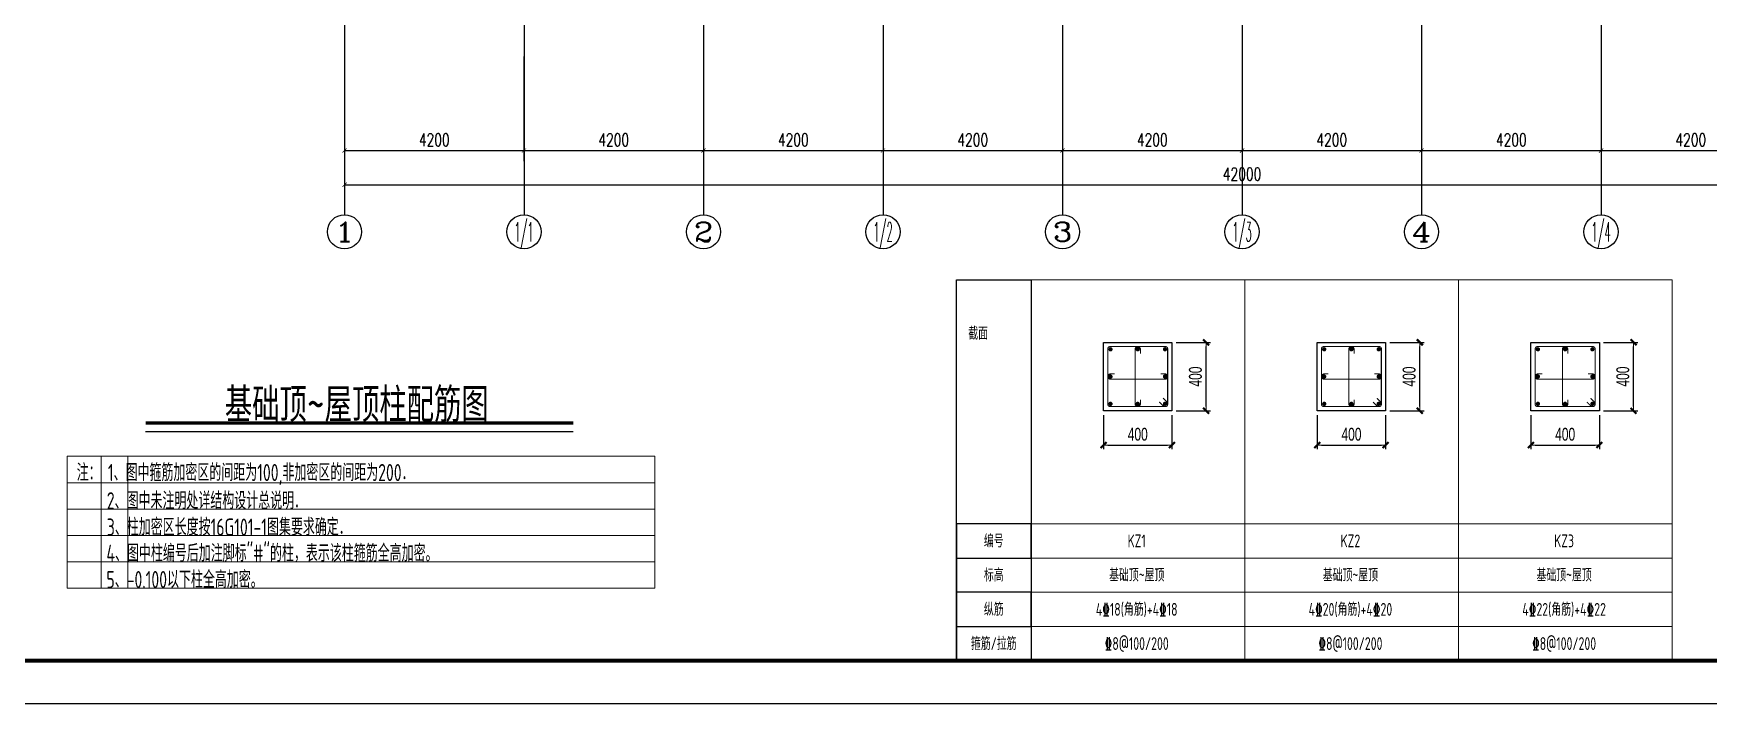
# Model space of a CAD drawing. Extents: x 169490 to 7584583, y -2399407 to 1374371.
# Drawn here: x 2643276 to 2682466, y 813191 to 828852 of the extents above; entities that cross this region are included whole.
import ezdxf
from ezdxf.enums import TextEntityAlignment as Align

# ---------------------------------------------------------------- set-up
doc = ezdxf.new("R2010")
doc.units = 0
doc.header["$LTSCALE"] = 100
doc.linetypes.add('D3轴线点划线', pattern=[18.5, 12, -3, 0.5, -3])
doc.layers.get('0').update_dxf_attribs({"linetype": 'CONTINUOUS'})
doc.layers.get('DEFPOINTS').update_dxf_attribs({"linetype": 'CONTINUOUS'})
for name, color, linetype in [('AXIS', 3, 'CONTINUOUS'), ('AXIS_TEXT', 4, 'CONTINUOUS'), ('C-AXIS(轴号)', 3, 'CONTINUOUS'), ('C-AXIS-T(字)', 7, 'CONTINUOUS'), ('C-DOTE', 8, 'D3轴线点划线'), ('dsptext_col', 2, 'CONTINUOUS'), ('link', 6, 'CONTINUOUS'), ('outline', 7, 'CONTINUOUS'), ('S-0-TEXT', 7, 'CONTINUOUS'), ('tab-表头', 127, 'CONTINUOUS'), ('z-计算配筋', 7, 'CONTINUOUS'), ('图框', 140, 'CONTINUOUS'), ('文字', 7, 'CONTINUOUS'), ('门编号', 6, 'CONTINUOUS')]:
    doc.layers.add(name, color=color, linetype=linetype)
for name, color, linetype, lineweight in [('rein', 10, 'CONTINUOUS', 18), ('S-1-TEXT', 7, 'CONTINUOUS', 18), ('TAB', 7, 'CONTINUOUS', 18), ('Z-详图标注', 3, 'CONTINUOUS', 18)]:
    doc.layers.add(name, color=color, linetype=linetype, lineweight=lineweight)
doc.styles.add('_TCH_AXIS', font='COMPLEX', dxfattribs={"bigfont": 'GBCBIG'})
doc.styles.add('_TCH_DIM_T3', font='SIMPLEX.shx', dxfattribs={"width": 0.705882, "bigfont": 'GBCBIG.shx'})
doc.styles.add('BW_Dim', font='Bweng.shx', dxfattribs={"width": 0.7, "bigfont": 'hztxt.shx'})
doc.styles.add('BW_Rein', font='Tssdeng.shx', dxfattribs={"width": 0.7, "bigfont": 'hztxt.shx'})
doc.styles.add('COMPLEX', font='COMPLEX')
doc.styles.add('TSSD_REIN', font='tssdeng.shx', dxfattribs={"width": 0.7, "bigfont": 'hztxt.shx'})
doc.dimstyles.new('_TCH_ARCH&&100', dxfattribs={"dimtxt": 297.5, "dimasz": 100, "dimexe": 250, "dimexo": 300, "dimgap": 100, "dimtad": 1, "dimdec": 0, "dimzin": 0, "dimdsep": 46, "dimtxsty": '_TCH_DIM_T3', "dimblk": 'ARCHTICK', "dimcen": 0.09, "dimclrt": 7, "dimazin": 2, "dimtfac": 1, "dimtdec": 0, "dimtix": 1, "dimtmove": 2, "dimatfit": 3, "dimfxl": 1, "dimtolj": 1, "dimtzin": 0, "dimarcsym": 0})
doc.dimstyles.new('Cyz_25_100', dxfattribs={"dimtxt": 300, "dimasz": 100, "dimexe": 100, "dimexo": 100, "dimgap": 100, "dimtad": 1, "dimdec": 0, "dimlfac": 0.25, "dimzin": 0, "dimdsep": 46, "dimtxsty": 'BW_Dim', "dimblk": '_bwk', "dimcen": 0, "dimclrt": 7, "dimadec": 0, "dimazin": 0, "dimtfac": 1, "dimtdec": 0, "dimtix": 1, "dimtmove": 2, "dimatfit": 0, "dimfxl": 1, "dimtolj": 1, "dimtzin": 0, "dimarcsym": 0})

# ---------------------------------------------------------------- blocks, each defined once
blk = doc.blocks.new('_ARCHTICK')
at = {"const_width": 0.15}
blk.add_lwpolyline([(-0.5, -0.5), (0.5, 0.5)], dxfattribs=at)
blk = doc.blocks.new('*D2121')
at = {"layer": 'AXIS', "color": 0, "lineweight": -2, "transparency": 16777216}
for p, q in [((2650552, 828317), (2650552, 825067)), ((2692552, 828317), (2692552, 825067)), ((2650552, 825317), (2692552, 825317))]:
    blk.add_line(p, q, dxfattribs=at)
at = {"layer": 'DEFPOINTS', "color": 0, "transparency": 16777216}
for p in [(2650552, 828617), (2692552, 828617), (2692552, 825317)]:
    blk.add_point(p, dxfattribs=at)
at = {"layer": 'AXIS', "color": 0, "lineweight": -2, "transparency": 16777216, "xscale": 100, "yscale": 100, "zscale": 100, "rotation": 180}
blk.add_blockref('_ARCHTICK', (2650552, 825317), dxfattribs=at)
at = {"layer": 'AXIS', "color": 0, "lineweight": -2, "transparency": 16777216, "xscale": 100, "yscale": 100, "zscale": 100}
blk.add_blockref('_ARCHTICK', (2692552, 825317), dxfattribs=at)
at = {"layer": 'AXIS', "color": 7, "transparency": 16777216, "insert": (2671552, 825566), "char_height": 297.5, "attachment_point": 5, "style": '_TCH_DIM_T3'}
blk.add_mtext('\\A1;42000', dxfattribs=at)
blk = doc.blocks.new('*D2122')
at = {"layer": 'AXIS', "color": 0, "lineweight": -2, "transparency": 16777216}
for p, q in [((2650552, 828317), (2650552, 825867)), ((2654752, 828317), (2654752, 825867)), ((2650552, 826117), (2654752, 826117))]:
    blk.add_line(p, q, dxfattribs=at)
at = {"layer": 'DEFPOINTS', "color": 0, "transparency": 16777216}
for p in [(2650552, 828617), (2654752, 828617), (2654752, 826117)]:
    blk.add_point(p, dxfattribs=at)
at = {"layer": 'AXIS', "color": 0, "lineweight": -2, "transparency": 16777216, "xscale": 100, "yscale": 100, "zscale": 100, "rotation": 180}
blk.add_blockref('_ARCHTICK', (2650552, 826117), dxfattribs=at)
at = {"layer": 'AXIS', "color": 0, "lineweight": -2, "transparency": 16777216, "xscale": 100, "yscale": 100, "zscale": 100}
blk.add_blockref('_ARCHTICK', (2654752, 826117), dxfattribs=at)
at = {"layer": 'AXIS', "color": 7, "transparency": 16777216, "insert": (2652652, 826366), "char_height": 297.5, "attachment_point": 5, "style": '_TCH_DIM_T3'}
blk.add_mtext('\\A1;4200', dxfattribs=at)
blk = doc.blocks.new('*D2123')
at = {"layer": 'AXIS', "color": 0, "lineweight": -2, "transparency": 16777216}
for p, q in [((2654752, 828317), (2654752, 825867)), ((2658952, 828317), (2658952, 825867)), ((2654752, 826117), (2658952, 826117))]:
    blk.add_line(p, q, dxfattribs=at)
at = {"layer": 'DEFPOINTS', "color": 0, "transparency": 16777216}
for p in [(2654752, 828617), (2658952, 828617), (2658952, 826117)]:
    blk.add_point(p, dxfattribs=at)
at = {"layer": 'AXIS', "color": 0, "lineweight": -2, "transparency": 16777216, "xscale": 100, "yscale": 100, "zscale": 100, "rotation": 180}
blk.add_blockref('_ARCHTICK', (2654752, 826117), dxfattribs=at)
at = {"layer": 'AXIS', "color": 0, "lineweight": -2, "transparency": 16777216, "xscale": 100, "yscale": 100, "zscale": 100}
blk.add_blockref('_ARCHTICK', (2658952, 826117), dxfattribs=at)
at = {"layer": 'AXIS', "color": 7, "transparency": 16777216, "insert": (2656852, 826366), "char_height": 297.5, "attachment_point": 5, "style": '_TCH_DIM_T3'}
blk.add_mtext('\\A1;4200', dxfattribs=at)
blk = doc.blocks.new('*D2124')
at = {"layer": 'AXIS', "color": 0, "lineweight": -2, "transparency": 16777216}
for p, q in [((2658952, 828317), (2658952, 825867)), ((2663152, 828317), (2663152, 825867)), ((2658952, 826117), (2663152, 826117))]:
    blk.add_line(p, q, dxfattribs=at)
at = {"layer": 'DEFPOINTS', "color": 0, "transparency": 16777216}
for p in [(2658952, 828617), (2663152, 828617), (2663152, 826117)]:
    blk.add_point(p, dxfattribs=at)
at = {"layer": 'AXIS', "color": 0, "lineweight": -2, "transparency": 16777216, "xscale": 100, "yscale": 100, "zscale": 100, "rotation": 180}
blk.add_blockref('_ARCHTICK', (2658952, 826117), dxfattribs=at)
at = {"layer": 'AXIS', "color": 0, "lineweight": -2, "transparency": 16777216, "xscale": 100, "yscale": 100, "zscale": 100}
blk.add_blockref('_ARCHTICK', (2663152, 826117), dxfattribs=at)
at = {"layer": 'AXIS', "color": 7, "transparency": 16777216, "insert": (2661052, 826366), "char_height": 297.5, "attachment_point": 5, "style": '_TCH_DIM_T3'}
blk.add_mtext('\\A1;4200', dxfattribs=at)
blk = doc.blocks.new('*D2125')
at = {"layer": 'AXIS', "color": 0, "lineweight": -2, "transparency": 16777216}
for p, q in [((2663152, 828317), (2663152, 825867)), ((2667352, 828317), (2667352, 825867)), ((2663152, 826117), (2667352, 826117))]:
    blk.add_line(p, q, dxfattribs=at)
at = {"layer": 'DEFPOINTS', "color": 0, "transparency": 16777216}
for p in [(2663152, 828617), (2667352, 828617), (2667352, 826117)]:
    blk.add_point(p, dxfattribs=at)
at = {"layer": 'AXIS', "color": 0, "lineweight": -2, "transparency": 16777216, "xscale": 100, "yscale": 100, "zscale": 100, "rotation": 180}
blk.add_blockref('_ARCHTICK', (2663152, 826117), dxfattribs=at)
at = {"layer": 'AXIS', "color": 0, "lineweight": -2, "transparency": 16777216, "xscale": 100, "yscale": 100, "zscale": 100}
blk.add_blockref('_ARCHTICK', (2667352, 826117), dxfattribs=at)
at = {"layer": 'AXIS', "color": 7, "transparency": 16777216, "insert": (2665252, 826366), "char_height": 297.5, "attachment_point": 5, "style": '_TCH_DIM_T3'}
blk.add_mtext('\\A1;4200', dxfattribs=at)
blk = doc.blocks.new('*D2126')
at = {"layer": 'AXIS', "color": 0, "lineweight": -2, "transparency": 16777216}
for p, q in [((2667352, 828317), (2667352, 825867)), ((2671552, 828317), (2671552, 825867)), ((2667352, 826117), (2671552, 826117))]:
    blk.add_line(p, q, dxfattribs=at)
at = {"layer": 'DEFPOINTS', "color": 0, "transparency": 16777216}
for p in [(2667352, 828617), (2671552, 828617), (2671552, 826117)]:
    blk.add_point(p, dxfattribs=at)
at = {"layer": 'AXIS', "color": 0, "lineweight": -2, "transparency": 16777216, "xscale": 100, "yscale": 100, "zscale": 100, "rotation": 180}
blk.add_blockref('_ARCHTICK', (2667352, 826117), dxfattribs=at)
at = {"layer": 'AXIS', "color": 0, "lineweight": -2, "transparency": 16777216, "xscale": 100, "yscale": 100, "zscale": 100}
blk.add_blockref('_ARCHTICK', (2671552, 826117), dxfattribs=at)
at = {"layer": 'AXIS', "color": 7, "transparency": 16777216, "insert": (2669452, 826366), "char_height": 297.5, "attachment_point": 5, "style": '_TCH_DIM_T3'}
blk.add_mtext('\\A1;4200', dxfattribs=at)
blk = doc.blocks.new('*D2127')
at = {"layer": 'AXIS', "color": 0, "lineweight": -2, "transparency": 16777216}
for p, q in [((2671552, 828317), (2671552, 825867)), ((2675752, 828317), (2675752, 825867)), ((2671552, 826117), (2675752, 826117))]:
    blk.add_line(p, q, dxfattribs=at)
at = {"layer": 'DEFPOINTS', "color": 0, "transparency": 16777216}
for p in [(2671552, 828617), (2675752, 828617), (2675752, 826117)]:
    blk.add_point(p, dxfattribs=at)
at = {"layer": 'AXIS', "color": 0, "lineweight": -2, "transparency": 16777216, "xscale": 100, "yscale": 100, "zscale": 100, "rotation": 180}
blk.add_blockref('_ARCHTICK', (2671552, 826117), dxfattribs=at)
at = {"layer": 'AXIS', "color": 0, "lineweight": -2, "transparency": 16777216, "xscale": 100, "yscale": 100, "zscale": 100}
blk.add_blockref('_ARCHTICK', (2675752, 826117), dxfattribs=at)
at = {"layer": 'AXIS', "color": 7, "transparency": 16777216, "insert": (2673652, 826366), "char_height": 297.5, "attachment_point": 5, "style": '_TCH_DIM_T3'}
blk.add_mtext('\\A1;4200', dxfattribs=at)
blk = doc.blocks.new('*D2128')
at = {"layer": 'AXIS', "color": 0, "lineweight": -2, "transparency": 16777216}
for p, q in [((2675752, 828317), (2675752, 825867)), ((2679952, 828317), (2679952, 825867)), ((2675752, 826117), (2679952, 826117))]:
    blk.add_line(p, q, dxfattribs=at)
at = {"layer": 'DEFPOINTS', "color": 0, "transparency": 16777216}
for p in [(2675752, 828617), (2679952, 828617), (2679952, 826117)]:
    blk.add_point(p, dxfattribs=at)
at = {"layer": 'AXIS', "color": 0, "lineweight": -2, "transparency": 16777216, "xscale": 100, "yscale": 100, "zscale": 100, "rotation": 180}
blk.add_blockref('_ARCHTICK', (2675752, 826117), dxfattribs=at)
at = {"layer": 'AXIS', "color": 0, "lineweight": -2, "transparency": 16777216, "xscale": 100, "yscale": 100, "zscale": 100}
blk.add_blockref('_ARCHTICK', (2679952, 826117), dxfattribs=at)
at = {"layer": 'AXIS', "color": 7, "transparency": 16777216, "insert": (2677852, 826366), "char_height": 297.5, "attachment_point": 5, "style": '_TCH_DIM_T3'}
blk.add_mtext('\\A1;4200', dxfattribs=at)
blk = doc.blocks.new('*D2129')
at = {"layer": 'AXIS', "color": 0, "lineweight": -2, "transparency": 16777216}
for p, q in [((2679952, 828317), (2679952, 825867)), ((2684152, 828317), (2684152, 825867)), ((2679952, 826117), (2684152, 826117))]:
    blk.add_line(p, q, dxfattribs=at)
at = {"layer": 'DEFPOINTS', "color": 0, "transparency": 16777216}
for p in [(2679952, 828617), (2684152, 828617), (2684152, 826117)]:
    blk.add_point(p, dxfattribs=at)
at = {"layer": 'AXIS', "color": 0, "lineweight": -2, "transparency": 16777216, "xscale": 100, "yscale": 100, "zscale": 100, "rotation": 180}
blk.add_blockref('_ARCHTICK', (2679952, 826117), dxfattribs=at)
at = {"layer": 'AXIS', "color": 0, "lineweight": -2, "transparency": 16777216, "xscale": 100, "yscale": 100, "zscale": 100}
blk.add_blockref('_ARCHTICK', (2684152, 826117), dxfattribs=at)
at = {"layer": 'AXIS', "color": 7, "transparency": 16777216, "insert": (2682052, 826366), "char_height": 297.5, "attachment_point": 5, "style": '_TCH_DIM_T3'}
blk.add_mtext('\\A1;4200', dxfattribs=at)
blk = doc.blocks.new('_AXISO')
blk.add_circle((0, 0), 0.5)
at = {"layer": 'AXIS_TEXT', "style": 'COMPLEX', "width": 1.041667}
blk.add_attdef('A', text='', height=0.56, dxfattribs=at).set_placement((-0.25, -0.28), (0.25, -0.28), align=Align.FIT)
blk = doc.blocks.new('_bwk')
blk.add_line((-1, 0), (0, 0))
blk.add_lwpolyline([(-0.7, -0.7, 0.5, 0.5, 0), (0.7, 0.7, 0.5, 0.5, 0)], format="xyseb")
blk = doc.blocks.new('*D2138')
at = {"layer": 'DEFPOINTS', "color": 0, "transparency": 16777216}
for p in [(2669912, 821633), (2670712, 821633), (2669912, 820033)]:
    blk.add_point(p, dxfattribs=at)
at = {"layer": 'Z-详图标注', "color": 0, "lineweight": -2, "transparency": 16777216}
for p, q in [((2670012, 821633), (2670812, 821633)), ((2670712, 820133), (2670712, 821533)), ((2670012, 820033), (2670812, 820033))]:
    blk.add_line(p, q, dxfattribs=at)
at = {"layer": 'Z-详图标注', "color": 0, "lineweight": -2, "transparency": 16777216, "xscale": 100, "yscale": 100, "zscale": 100}
for p, rotation in [((2670712, 821633), 90), ((2670712, 820033), 270)]:
    blk.add_blockref('_bwk', p, dxfattribs=dict(at, rotation=rotation))
at = {"layer": 'Z-详图标注', "color": 7, "transparency": 16777216, "insert": (2670462, 820833), "char_height": 300, "attachment_point": 5, "rotation": 90, "style": 'BW_Dim'}
blk.add_mtext('\\A1;400', dxfattribs=at)
blk = doc.blocks.new('*D2139')
at = {"layer": 'DEFPOINTS', "color": 0, "transparency": 16777216}
for p in [(2668312, 820033), (2669912, 820033), (2669912, 819233)]:
    blk.add_point(p, dxfattribs=at)
at = {"layer": 'Z-详图标注', "color": 0, "lineweight": -2, "transparency": 16777216}
for p, q in [((2668312, 819933), (2668312, 819133)), ((2669912, 819933), (2669912, 819133)), ((2668412, 819233), (2669812, 819233))]:
    blk.add_line(p, q, dxfattribs=at)
at = {"layer": 'Z-详图标注', "color": 0, "lineweight": -2, "transparency": 16777216, "xscale": 100, "yscale": 100, "zscale": 100, "rotation": 180}
blk.add_blockref('_bwk', (2668312, 819233), dxfattribs=at)
at = {"layer": 'Z-详图标注', "color": 0, "lineweight": -2, "transparency": 16777216, "xscale": 100, "yscale": 100, "zscale": 100}
blk.add_blockref('_bwk', (2669912, 819233), dxfattribs=at)
at = {"layer": 'Z-详图标注', "color": 7, "transparency": 16777216, "insert": (2669112, 819483), "char_height": 300, "attachment_point": 5, "style": 'BW_Dim'}
blk.add_mtext('\\A1;400', dxfattribs=at)
blk = doc.blocks.new('*D2140')
at = {"layer": 'DEFPOINTS', "color": 0, "transparency": 16777216}
for p in [(2674912, 821633), (2675712, 821633), (2674912, 820033)]:
    blk.add_point(p, dxfattribs=at)
at = {"layer": 'Z-详图标注', "color": 0, "lineweight": -2, "transparency": 16777216}
for p, q in [((2675012, 821633), (2675812, 821633)), ((2675712, 820133), (2675712, 821533)), ((2675012, 820033), (2675812, 820033))]:
    blk.add_line(p, q, dxfattribs=at)
at = {"layer": 'Z-详图标注', "color": 0, "lineweight": -2, "transparency": 16777216, "xscale": 100, "yscale": 100, "zscale": 100}
for p, rotation in [((2675712, 821633), 90), ((2675712, 820033), 270)]:
    blk.add_blockref('_bwk', p, dxfattribs=dict(at, rotation=rotation))
at = {"layer": 'Z-详图标注', "color": 7, "transparency": 16777216, "insert": (2675462, 820833), "char_height": 300, "attachment_point": 5, "rotation": 90, "style": 'BW_Dim'}
blk.add_mtext('\\A1;400', dxfattribs=at)
blk = doc.blocks.new('*D2141')
at = {"layer": 'DEFPOINTS', "color": 0, "transparency": 16777216}
for p in [(2673312, 820033), (2674912, 820033), (2674912, 819233)]:
    blk.add_point(p, dxfattribs=at)
at = {"layer": 'Z-详图标注', "color": 0, "lineweight": -2, "transparency": 16777216}
for p, q in [((2673312, 819933), (2673312, 819133)), ((2674912, 819933), (2674912, 819133)), ((2673412, 819233), (2674812, 819233))]:
    blk.add_line(p, q, dxfattribs=at)
at = {"layer": 'Z-详图标注', "color": 0, "lineweight": -2, "transparency": 16777216, "xscale": 100, "yscale": 100, "zscale": 100, "rotation": 180}
blk.add_blockref('_bwk', (2673312, 819233), dxfattribs=at)
at = {"layer": 'Z-详图标注', "color": 0, "lineweight": -2, "transparency": 16777216, "xscale": 100, "yscale": 100, "zscale": 100}
blk.add_blockref('_bwk', (2674912, 819233), dxfattribs=at)
at = {"layer": 'Z-详图标注', "color": 7, "transparency": 16777216, "insert": (2674112, 819483), "char_height": 300, "attachment_point": 5, "style": 'BW_Dim'}
blk.add_mtext('\\A1;400', dxfattribs=at)
blk = doc.blocks.new('*D2142')
at = {"layer": 'DEFPOINTS', "color": 0, "transparency": 16777216}
for p in [(2679912, 821633), (2680712, 821633), (2679912, 820033)]:
    blk.add_point(p, dxfattribs=at)
at = {"layer": 'Z-详图标注', "color": 0, "lineweight": -2, "transparency": 16777216}
for p, q in [((2680012, 821633), (2680812, 821633)), ((2680712, 820133), (2680712, 821533)), ((2680012, 820033), (2680812, 820033))]:
    blk.add_line(p, q, dxfattribs=at)
at = {"layer": 'Z-详图标注', "color": 0, "lineweight": -2, "transparency": 16777216, "xscale": 100, "yscale": 100, "zscale": 100}
for p, rotation in [((2680712, 821633), 90), ((2680712, 820033), 270)]:
    blk.add_blockref('_bwk', p, dxfattribs=dict(at, rotation=rotation))
at = {"layer": 'Z-详图标注', "color": 7, "transparency": 16777216, "insert": (2680462, 820833), "char_height": 300, "attachment_point": 5, "rotation": 90, "style": 'BW_Dim'}
blk.add_mtext('\\A1;400', dxfattribs=at)
blk = doc.blocks.new('*D2143')
at = {"layer": 'DEFPOINTS', "color": 0, "transparency": 16777216}
for p in [(2678312, 820033), (2679912, 820033), (2679912, 819233)]:
    blk.add_point(p, dxfattribs=at)
at = {"layer": 'Z-详图标注', "color": 0, "lineweight": -2, "transparency": 16777216}
for p, q in [((2678312, 819933), (2678312, 819133)), ((2679912, 819933), (2679912, 819133)), ((2678412, 819233), (2679812, 819233))]:
    blk.add_line(p, q, dxfattribs=at)
at = {"layer": 'Z-详图标注', "color": 0, "lineweight": -2, "transparency": 16777216, "xscale": 100, "yscale": 100, "zscale": 100, "rotation": 180}
blk.add_blockref('_bwk', (2678312, 819233), dxfattribs=at)
at = {"layer": 'Z-详图标注', "color": 0, "lineweight": -2, "transparency": 16777216, "xscale": 100, "yscale": 100, "zscale": 100}
blk.add_blockref('_bwk', (2679912, 819233), dxfattribs=at)
at = {"layer": 'Z-详图标注', "color": 7, "transparency": 16777216, "insert": (2679112, 819483), "char_height": 300, "attachment_point": 5, "style": 'BW_Dim'}
blk.add_mtext('\\A1;400', dxfattribs=at)

msp = doc.modelspace()

# ---------------------------------------------------------------- linework, layer by layer
at = {"layer": 'C-AXIS(轴号)'}
for p, q in [((2650552.4, 828616.9), (2650552.4, 824616.9)), ((2654752.4, 828616.9), (2654752.4, 824616.9)), ((2658952.4, 828616.9), (2658952.4, 824616.9)), ((2663152.4, 828616.9), (2663152.4, 824616.9)), ((2667352.4, 828616.9), (2667352.4, 824616.9)), ((2671552.4, 828616.9), (2671552.4, 824616.9)), ((2675752.4, 828616.9), (2675752.4, 824616.9)), ((2679952.4, 828616.9), (2679952.4, 824616.9))]:
    msp.add_line(p, q, dxfattribs=at)
at = {"layer": 'C-DOTE'}
for p, q in [((2650552.4, 847916.9), (2650552.4, 828616.9)), ((2654752.4, 847916.9), (2654752.4, 828616.9)), ((2658952.4, 847916.9), (2658952.4, 828616.9)), ((2663152.4, 847916.9), (2663152.4, 828616.9)), ((2667352.4, 847916.9), (2667352.4, 828616.9)), ((2671552.4, 847916.9), (2671552.4, 828616.9)), ((2675752.4, 847916.9), (2675752.4, 828616.9)), ((2679952.4, 847916.9), (2679952.4, 828616.9))]:
    msp.add_line(p, q, dxfattribs=at)
at = {"layer": 'dsptext_col', "ltscale": 10}
msp.add_lwpolyline([(2639899.2, 854191.4), (2703699.2, 854191.4), (2703699.2, 814191.4), (2639899.2, 814191.4)], close=True, dxfattribs=at)
at = {"layer": 'link', "color": 1, "const_width": 25}
for points in [[(2669617.5, 820239), (2669709.4, 820147.1, 0.1989124), (2669743.3, 820133), (2669763.8, 820133, 0.4142136), (2669811.8, 820181), (2669811.8, 821485, 0.4142136), (2669763.8, 821533), (2668459.8, 821533, 0.4142136), (2668411.8, 821485), (2668411.8, 820181, 0.4142136), (2668459.8, 820133), (2669763.8, 820133, 0.4142136), (2669811.8, 820181), (2669811.8, 820201.6, 0.1989124), (2669797.8, 820235.5), (2669705.9, 820327.4)], [(2674617.5, 820239), (2674709.4, 820147.1, 0.1989124), (2674743.3, 820133), (2674763.8, 820133, 0.4142136), (2674811.8, 820181), (2674811.8, 821485, 0.4142136), (2674763.8, 821533), (2673459.8, 821533, 0.4142136), (2673411.8, 821485), (2673411.8, 820181, 0.4142136), (2673459.8, 820133), (2674763.8, 820133, 0.4142136), (2674811.8, 820181), (2674811.8, 820201.6, 0.1989124), (2674797.8, 820235.5), (2674705.9, 820327.4)], [(2679617.5, 820239), (2679709.4, 820147.1, 0.1989124), (2679743.3, 820133), (2679763.8, 820133, 0.4142136), (2679811.8, 820181), (2679811.8, 821485, 0.4142136), (2679763.8, 821533), (2678459.8, 821533, 0.4142136), (2678411.8, 821485), (2678411.8, 820181, 0.4142136), (2678459.8, 820133), (2679763.8, 820133, 0.4142136), (2679811.8, 820181), (2679811.8, 820201.6, 0.1989124), (2679797.8, 820235.5), (2679705.9, 820327.4)]]:
    msp.add_lwpolyline(points, format="xyb", dxfattribs=at)
at = {"layer": 'link', "const_width": 25}
for points in [[(2669174.3, 820295.5), (2669174.3, 820195.5, -1), (2669049.3, 820195.5), (2669049.3, 821470.5, -1), (2669174.3, 821470.5), (2669174.3, 821370.5)], [(2674174.3, 820295.5), (2674174.3, 820195.5, -1), (2674049.3, 820195.5), (2674049.3, 821470.5, -1), (2674174.3, 821470.5), (2674174.3, 821370.5)], [(2679174.3, 820295.5), (2679174.3, 820195.5, -1), (2679049.3, 820195.5), (2679049.3, 821470.5, -1), (2679174.3, 821470.5), (2679174.3, 821370.5)], [(2669649.3, 820895.5), (2669749.3, 820895.5, -1), (2669749.3, 820770.5), (2668474.3, 820770.5, -1), (2668474.3, 820895.5), (2668574.3, 820895.5)], [(2674649.3, 820895.5), (2674749.3, 820895.5, -1), (2674749.3, 820770.5), (2673474.3, 820770.5, -1), (2673474.3, 820895.5), (2673574.3, 820895.5)], [(2679649.3, 820895.5), (2679749.3, 820895.5, -1), (2679749.3, 820770.5), (2678474.3, 820770.5, -1), (2678474.3, 820895.5), (2678574.3, 820895.5)]]:
    msp.add_lwpolyline(points, format="xyb", dxfattribs=at)
at = {"layer": 'outline', "ltscale": 10}
for points in [[(2669911.8, 820033), (2668311.8, 820033), (2668311.8, 821633), (2669911.8, 821633)], [(2674911.8, 820033), (2673311.8, 820033), (2673311.8, 821633), (2674911.8, 821633)], [(2679911.8, 820033), (2678311.8, 820033), (2678311.8, 821633), (2679911.8, 821633)]]:
    msp.add_lwpolyline(points, close=True, dxfattribs=at)
at = {"layer": 'rein', "const_width": 50}
for points in [[(2668449.3, 821470.5, 1), (2668499.3, 821470.5, 1)], [(2669086.8, 821470.5, 1), (2669136.8, 821470.5, 1)], [(2669724.3, 821470.5, 1), (2669774.3, 821470.5, 1)], [(2673449.3, 821470.5, 1), (2673499.3, 821470.5, 1)], [(2674086.8, 821470.5, 1), (2674136.8, 821470.5, 1)], [(2674724.3, 821470.5, 1), (2674774.3, 821470.5, 1)], [(2678449.3, 821470.5, 1), (2678499.3, 821470.5, 1)], [(2679086.8, 821470.5, 1), (2679136.8, 821470.5, 1)], [(2679724.3, 821470.5, 1), (2679774.3, 821470.5, 1)], [(2668449.3, 820833, 1), (2668499.3, 820833, 1)], [(2669724.3, 820833, 1), (2669774.3, 820833, 1)], [(2673449.3, 820833, 1), (2673499.3, 820833, 1)], [(2674724.3, 820833, 1), (2674774.3, 820833, 1)], [(2678449.3, 820833, 1), (2678499.3, 820833, 1)], [(2679724.3, 820833, 1), (2679774.3, 820833, 1)], [(2668449.3, 820195.5, 1), (2668499.3, 820195.5, 1)], [(2669086.8, 820195.5, 1), (2669136.8, 820195.5, 1)], [(2669724.3, 820195.5, 1), (2669774.3, 820195.5, 1)], [(2673449.3, 820195.5, 1), (2673499.3, 820195.5, 1)], [(2674086.8, 820195.5, 1), (2674136.8, 820195.5, 1)], [(2674724.3, 820195.5, 1), (2674774.3, 820195.5, 1)], [(2678449.3, 820195.5, 1), (2678499.3, 820195.5, 1)], [(2679086.8, 820195.5, 1), (2679136.8, 820195.5, 1)], [(2679724.3, 820195.5, 1), (2679774.3, 820195.5, 1)]]:
    msp.add_lwpolyline(points, format="xyb", close=True, dxfattribs=at)
at = {"layer": 'S-1-TEXT', "color": 8}
for p, q in [((2657816.7, 818969.3), (2644061.8, 818969.3)), ((2644061.8, 818969.3), (2644061.8, 815886.1)), ((2644862.7, 818969.3), (2644862.7, 815886.1)), ((2645480.2, 818969.3), (2645480.2, 815886.1)), ((2657816.7, 818352.7), (2644061.8, 818352.7)), ((2657816.7, 817736.1), (2644061.8, 817736.1)), ((2657816.7, 817736.1), (2644061.8, 817736.1)), ((2657816.7, 817736.1), (2644061.8, 817736.1)), ((2657816.7, 817119.4), (2644061.8, 817119.4)), ((2657816.7, 816502.8), (2644061.8, 816502.8)), ((2657816.7, 815886.1), (2644061.8, 815886.1))]:
    msp.add_line(p, q, dxfattribs=at)
msp.add_lwpolyline([(2657816.7, 818969.3), (2657816.7, 815886.1)], dxfattribs=at)
at = {"layer": 'TAB'}
for points in [[(2666618, 814191.4), (2666618, 823095.7), (2671618, 823095.7), (2671618, 814191.4), (2666618, 814191.4), (2666618, 817391.4), (2671618, 817391.4), (2671618, 816591.4), (2666618, 816591.4), (2666618, 815791.4), (2671618, 815791.4), (2671618, 814991.4), (2666618, 814991.4), (2666618, 814191.4)], [(2671618, 814191.4), (2671618, 823095.7), (2676618, 823095.7), (2676618, 814191.4), (2671618, 814191.4), (2671618, 817391.4), (2676618, 817391.4), (2676618, 816591.4), (2671618, 816591.4), (2671618, 815791.4), (2676618, 815791.4), (2676618, 814991.4), (2671618, 814991.4), (2671618, 814191.4)], [(2676618, 814191.4), (2676618, 823095.7), (2681618, 823095.7), (2681618, 814191.4), (2676618, 814191.4), (2676618, 817391.4), (2681618, 817391.4), (2681618, 816591.4), (2676618, 816591.4), (2676618, 815791.4), (2681618, 815791.4), (2681618, 814991.4), (2676618, 814991.4), (2676618, 814191.4)]]:
    msp.add_lwpolyline(points, dxfattribs=at)
at = {"layer": 'tab-表头'}
msp.add_lwpolyline([(2664868, 814191.4), (2664868, 823095.7), (2666618, 823095.7), (2666618, 814191.4), (2664868, 814191.4), (2664868, 814991.4), (2666618, 814991.4), (2666618, 815791.4), (2664868, 815791.4), (2664868, 816591.4), (2666618, 816591.4), (2666618, 817391.4), (2664868, 817391.4), (2664868, 814191.4)], dxfattribs=at)
at = {"layer": '图框'}
msp.add_lwpolyline([(2637399.2, 813191.4), (2711699.2, 813191.4), (2711699.2, 855191.4), (2637399.2, 855191.4)], close=True, dxfattribs=at)
at = {"layer": '图框', "const_width": 100}
msp.add_lwpolyline([(2639899.2, 814191.4), (2710699.2, 814191.4), (2710699.2, 854191.4), (2639899.2, 854191.4)], close=True, dxfattribs=at)
at = {"layer": '文字'}
msp.add_line((2645899.2, 819550.6), (2655903.7, 819550.6), dxfattribs=at)
at = {"layer": '文字', "const_width": 75}
msp.add_lwpolyline([(2645899.2, 819746.5), (2655903.7, 819746.5)], dxfattribs=at)

# ---------------------------------------------------------------- block references
at = {"layer": 'C-AXIS(轴号)'}
ref = msp.add_blockref('_AXISO', (2650552.4, 824216.9), dxfattribs=dict(at, xscale=800, yscale=800, zscale=800))
ref.add_attrib('A', '1', dxfattribs={"layer": 'C-AXIS-T(字)', "height": 452.5, "style": '_TCH_AXIS', "width": 2.333333}).set_placement((2650326.1, 823990.6), (2650778.7, 823990.6), align=Align.FIT)
ref = msp.add_blockref('_AXISO', (2654752.4, 824216.9), dxfattribs=dict(at, xscale=800, yscale=800, zscale=800))
ref.add_attrib('A', '1/1', dxfattribs={"layer": 'C-AXIS-T(字)', "height": 452.55, "style": '_TCH_AXIS', "width": 0.456522}).set_placement((2654526.1, 823990.6), (2654978.7, 823990.6), align=Align.FIT)
ref = msp.add_blockref('_AXISO', (2658952.4, 824216.9), dxfattribs=dict(at, xscale=800, yscale=800, zscale=800))
ref.add_attrib('A', '2', dxfattribs={"layer": 'C-AXIS-T(字)', "height": 452.5, "style": '_TCH_AXIS', "width": 1.5}).set_placement((2658726.1, 823990.6), (2659178.7, 823990.6), align=Align.FIT)
ref = msp.add_blockref('_AXISO', (2663152.4, 824216.9), dxfattribs=dict(at, xscale=800, yscale=800, zscale=800))
ref.add_attrib('A', '1/2', dxfattribs={"layer": 'C-AXIS-T(字)', "height": 452.55, "style": '_TCH_AXIS', "width": 0.411765}).set_placement((2662926.1, 823990.6), (2663378.7, 823990.6), align=Align.FIT)
ref = msp.add_blockref('_AXISO', (2667352.4, 824216.9), dxfattribs=dict(at, xscale=800, yscale=800, zscale=800))
ref.add_attrib('A', '3', dxfattribs={"layer": 'C-AXIS-T(字)', "height": 452.5, "style": '_TCH_AXIS', "width": 1.5}).set_placement((2667126.1, 823990.6), (2667578.7, 823990.6), align=Align.FIT)
ref = msp.add_blockref('_AXISO', (2671552.4, 824216.9), dxfattribs=dict(at, xscale=800, yscale=800, zscale=800))
ref.add_attrib('A', '1/3', dxfattribs={"layer": 'C-AXIS-T(字)', "height": 452.55, "style": '_TCH_AXIS', "width": 0.411765}).set_placement((2671326.1, 823990.6), (2671778.7, 823990.6), align=Align.FIT)
ref = msp.add_blockref('_AXISO', (2675752.4, 824216.9), dxfattribs=dict(at, xscale=800, yscale=800, zscale=800))
ref.add_attrib('A', '4', dxfattribs={"layer": 'C-AXIS-T(字)', "height": 452.5, "style": '_TCH_AXIS', "width": 1.3125}).set_placement((2675526.1, 823990.6), (2675978.7, 823990.6), align=Align.FIT)
ref = msp.add_blockref('_AXISO', (2679952.4, 824216.9), dxfattribs=dict(at, xscale=800, yscale=800, zscale=800))
ref.add_attrib('A', '1/4', dxfattribs={"layer": 'C-AXIS-T(字)', "height": 452.55, "style": '_TCH_AXIS', "width": 0.396226}).set_placement((2679726.1, 823990.6), (2680178.7, 823990.6), align=Align.FIT)

# ---------------------------------------------------------------- texts
at = {"layer": 'S-0-TEXT', "style": 'TSSD_REIN', "width": 0.7}
for s, p in [('注： 1、图中箍筋加密区的间距为100,非加密区的间距为200．', (2644286.2, 818389.4, -2339.2)), ('2、图中未注明处详结构设计总说明．', (2644991, 817730.5, 27253.5)), ('3、柱加密区长度按16G101-1图集要求确定．', (2644991, 817113.9, 27253.5)), ('4、图中柱编号后加注脚标"#"的柱，表示该柱箍筋全高加密。', (2644982.4, 816504.7, 28423.1)), ('5、-0.100以下柱全高加密。', (2644982.4, 815888, 28423.1))]:
    msp.add_text(s, height=400, rotation=359.99983, dxfattribs=at).set_placement(p)
at = {"layer": 'tab-表头', "style": 'BW_Rein', "width": 0.7}
for s, p in [('截面', (2665376.9, 821841.7)), ('编号', (2665743, 816991.4)), ('标高', (2665743, 816191.4)), ('纵筋', (2665743, 815391.4)), ('箍筋/拉筋', (2665743, 814591.4))]:
    msp.add_text(s, height=300, dxfattribs=at).set_placement(p, align=Align.MIDDLE_CENTER)
at = {"layer": 'z-计算配筋', "style": 'BW_Rein', "width": 0.7}
for s, p in [('KZ1', (2669087.3, 816991.4)), ('KZ2', (2674087.3, 816991.4)), ('KZ3', (2679087.3, 816991.4)), ('基础顶~屋顶', (2669087.3, 816191.4)), ('基础顶~屋顶', (2674087.3, 816191.4)), ('基础顶~屋顶', (2679087.3, 816191.4))]:
    msp.add_text(s, height=300, dxfattribs=at).set_placement(p, align=Align.MIDDLE_CENTER)
at = {"layer": 'z-计算配筋', "color": 120, "style": 'BW_Rein', "width": 0.7}
for s, p in [('4%%13218(角筋)+4%%13218', (2669087.3, 815391.4)), ('4%%13220(角筋)+4%%13220', (2674087.3, 815391.4)), ('4%%13222(角筋)+4%%13222', (2679087.3, 815391.4))]:
    msp.add_text(s, height=300, dxfattribs=at).set_placement(p, align=Align.MIDDLE_CENTER)
at = {"layer": 'z-计算配筋', "color": 62, "style": 'BW_Rein', "width": 0.7}
for p in [(2669087.3, 814591.4), (2674087.3, 814591.4), (2679087.3, 814591.4)]:
    msp.add_text('%%1328@100/200', height=300, dxfattribs=at).set_placement(p, align=Align.MIDDLE_CENTER)
at = {"layer": '门编号', "color": 7, "style": 'TSSD_REIN', "width": 0.8}
msp.add_text('基础顶~屋顶柱配筋图', height=800, dxfattribs=at).set_placement((2650839.1, 820209.3), align=Align.MIDDLE)

# ---------------------------------------------------------------- dimensions: what is measured, and where the dimension line sits
at = {"layer": 'AXIS'}
for p1, p2, distance, picture, middle in [((2650552.4, 828616.9), (2692552.4, 828616.9), -3300, '*D2121', (2671552.4, 825565.7)), ((2650552.4, 828616.9), (2654752.4, 828616.9), -2500, '*D2122', (2652652.4, 826365.7)), ((2654752.4, 828616.9), (2658952.4, 828616.9), -2500, '*D2123', (2656852.4, 826365.7)), ((2658952.4, 828616.9), (2663152.4, 828616.9), -2500, '*D2124', (2661052.4, 826365.7)), ((2663152.4, 828616.9), (2667352.4, 828616.9), -2500, '*D2125', (2665252.4, 826365.7)), ((2667352.4, 828616.9), (2671552.4, 828616.9), -2500, '*D2126', (2669452.4, 826365.7)), ((2671552.4, 828616.9), (2675752.4, 828616.9), -2500, '*D2127', (2673652.4, 826365.7)), ((2675752.4, 828616.9), (2679952.4, 828616.9), -2500, '*D2128', (2677852.4, 826365.7)), ((2679952.4, 828616.9), (2684152.4, 828616.9), -2500, '*D2129', (2682052.4, 826365.7))]:
    dim = msp.add_aligned_dim(p1=p1, p2=p2, distance=distance, dimstyle='_TCH_ARCH&&100', dxfattribs=at)
    dim.commit()
    dim.dimension.update_dxf_attribs({"geometry": picture, "text_midpoint": middle})
at = {"layer": 'Z-详图标注'}
for base, p1, p2, picture, middle in [((2670711.8, 821633), (2669911.8, 820033), (2669911.8, 821633), '*D2138', (2670461.8, 820833)), ((2675711.8, 821633), (2674911.8, 820033), (2674911.8, 821633), '*D2140', (2675461.8, 820833)), ((2680711.8, 821633), (2679911.8, 820033), (2679911.8, 821633), '*D2142', (2680461.8, 820833))]:
    dim = msp.add_linear_dim(base=base, p1=p1, p2=p2, angle=90, dimstyle='Cyz_25_100', dxfattribs=at)
    dim.commit()
    dim.dimension.update_dxf_attribs({"geometry": picture, "text_midpoint": middle})
for base, p1, p2, picture, middle in [((2669911.8, 819233), (2668311.8, 820033), (2669911.8, 820033), '*D2139', (2669111.8, 819483)), ((2674911.8, 819233), (2673311.8, 820033), (2674911.8, 820033), '*D2141', (2674111.8, 819483)), ((2679911.8, 819233), (2678311.8, 820033), (2679911.8, 820033), '*D2143', (2679111.8, 819483))]:
    dim = msp.add_linear_dim(base=base, p1=p1, p2=p2, dimstyle='Cyz_25_100', dxfattribs=at)
    dim.commit()
    dim.dimension.update_dxf_attribs({"geometry": picture, "text_midpoint": middle})

doc.saveas('drawing.dxf')
